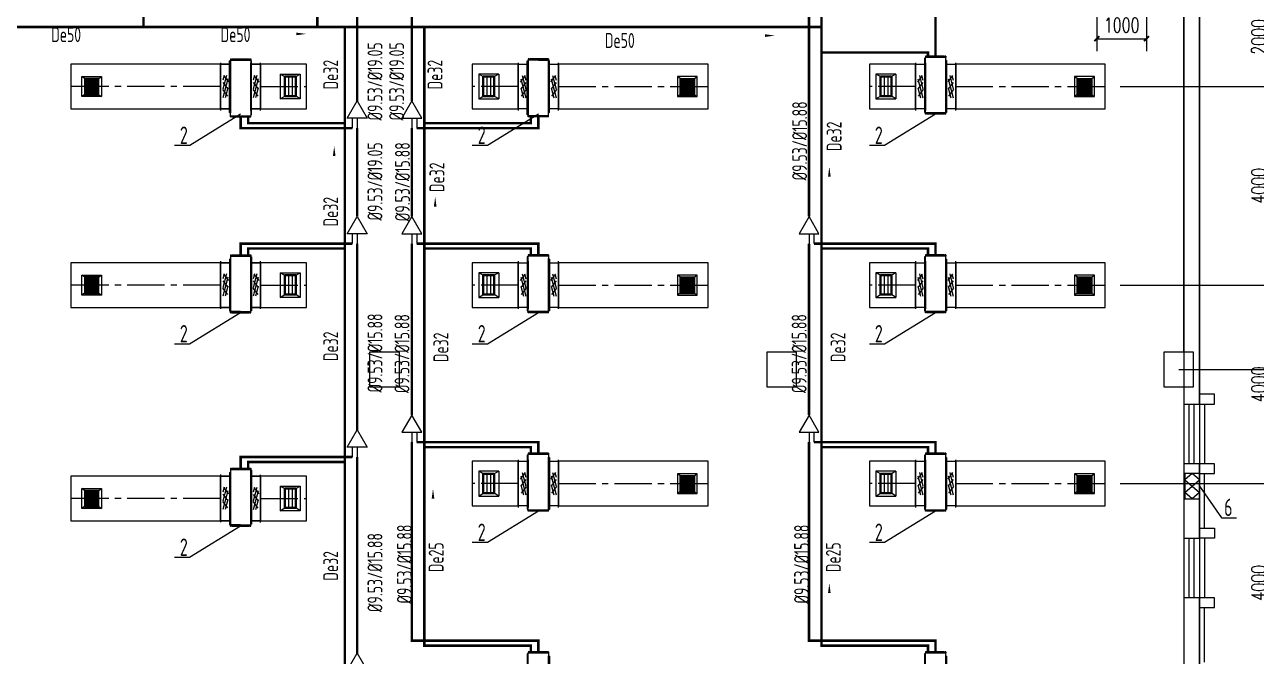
# Model space of a CAD drawing. Extents: x 1738143 to 1822243, y -608375 to -303375.
# Drawn here: x 1782482 to 1807295, y -458325 to -445596 of the extents above; entities that cross this region are included whole.
import ezdxf

# ---------------------------------------------------------------- set-up
doc = ezdxf.new("R2010")
doc.units = 0
doc.header["$LTSCALE"] = 1000
doc.header["$MEASUREMENT"] = 0
doc.linetypes.add('CENTER2', pattern=[1.125, 0.75, -0.125, 0.125, -0.125])
for name, color, linetype in [('AXIS', 3, 'Continuous'), ('COLUMN', 9, 'Continuous'), ('DIM-空冷凝水', 3, 'Continuous'), ('DUCT-排风风口', 7, 'Continuous'), ('DUCT-送风中心线', 5, 'CENTER2'), ('DUCT-送风法兰', 2, 'Continuous'), ('DUCT-送风管', 4, 'Continuous'), ('DUCT-送风管端线', 2, 'Continuous'), ('DUCT-送风阀门', 7, 'Continuous'), ('PIPE-空冷凝水', 150, 'CENTER2'), ('TH_DIM', 3, 'Continuous'), ('TH_TEXT', 7, 'Continuous'), ('VRV-EQUIP', 7, 'Continuous'), ('VRV-PIPE', 1, 'Continuous'), ('VRV-配件', 1, 'Continuous'), ('WALL', 9, 'Continuous'), ('WINDOW', 4, 'Continuous'), ('采暖', 7, 'Continuous')]:
    doc.layers.add(name, color=color, linetype=linetype)
doc.styles.add('_TCH_DIM_T3', font='SIMPLEX', dxfattribs={"width": 0.705882, "bigfont": 'GBCBIG'})
doc.styles.add('TSSD_Rein', font='Tssdeng.shx', dxfattribs={"width": 0.7, "bigfont": 'hztxt.shx'})
doc.dimstyles.new('_TCH_ARCH&&100', dxfattribs={"dimtxt": 297.5, "dimasz": 100, "dimexe": 250, "dimexo": 300, "dimgap": 126.25, "dimtad": 1, "dimdec": 0, "dimzin": 0, "dimdsep": 46, "dimtxsty": '_TCH_DIM_T3', "dimblk": 'ARCHTICK', "dimcen": 0.09, "dimclrt": 7, "dimazin": 2, "dimtfac": 1, "dimtdec": 0, "dimtix": 1, "dimtmove": 2, "dimatfit": 3, "dimfxl": 30, "dimtolj": 1, "dimtzin": 0, "dimarcsym": 0})

# ---------------------------------------------------------------- blocks, each defined once
blk = doc.blocks.new('_FZHK')
blk.add_lwpolyline([(-0.5, -0.5), (0.5, -0.5), (0.5, 0.5), (-0.5, 0.5)], close=True)
blk = doc.blocks.new('$WINLIB2D$00000001')
at = {"color": 0}
for points in [[(-0.5, 0.5), (-0.5, -0.5)], [(-0.5, 0.5), (0.5, 0.5)], [(0.5, -0.5), (0.5, 0.5)], [(0.5, 0.167), (-0.5, 0.167)], [(0.5, -0.167), (-0.5, -0.167)], [(-0.5, -0.5), (0.5, -0.5)]]:
    blk.add_lwpolyline(points, dxfattribs=at)
blk = doc.blocks.new('A$C5D18424C')
for p, q in [((16220, 10660), (16220, 9460)), ((16219.7, 8160), (16219.7, 9260)), ((16220, 7960), (16220, 6760)), ((16219.7, 5460), (16219.7, 6560))]:
    blk.add_line(p, q)
for points in [[(16119.7, 10660), (16419.7, 10660), (16419.7, 10860), (16119.7, 10860)], [(16119.7, 9260), (16419.7, 9260), (16419.7, 9460), (16119.7, 9460)], [(16119.7, 8160), (16419.7, 8160), (16419.7, 7960), (16119.7, 7960)], [(16119.7, 6560), (16419.7, 6560), (16419.7, 6760), (16119.7, 6760)]]:
    blk.add_lwpolyline(points)
at = {"layer": 'AXIS'}
blk.add_line((15700, 11360), (19700, 11360), dxfattribs=at)
at = {"layer": 'WALL'}
for p, q in [((16120, 11360), (16120, 19360)), ((15800, 11710), (15800, 19060)), ((16120, 10660), (16120, 11360)), ((15800, 11010), (15800, 10660)), ((15800, 10660), (16120, 10660)), ((16120, 9460), (15800, 9460)), ((15800, 9460), (15800, 7960)), ((16120, 7960), (16120, 9460)), ((15800, 7960), (16120, 7960)), ((16120, 6760), (15800, 6760)), ((15800, 6760), (15800, 5260)), ((16120, 5260), (16120, 6760))]:
    blk.add_line(p, q, dxfattribs=at)
at = {"layer": 'COLUMN', "xscale": 600, "yscale": 700, "zscale": 700}
blk.add_blockref('_FZHK', (-300, 11360), dxfattribs=at)
at = {"layer": 'COLUMN', "xscale": 700, "yscale": 600, "zscale": 600}
for p, rotation in [((7700, 11360), 270), ((15700, 11360), 90)]:
    blk.add_blockref('_FZHK', p, dxfattribs=dict(at, rotation=rotation))
at = {"layer": 'WINDOW', "xscale": -1200, "yscale": 320, "zscale": -1200, "rotation": 90}
for p in [(15960, 10060), (15960, 7360)]:
    blk.add_blockref('$WINLIB2D$00000001', p, dxfattribs=at)
blk = doc.blocks.new('_ArchTick')
at = {"color": 0, "linetype": 'ByBlock', "const_width": 0.4}
blk.add_lwpolyline([(-0.5, -0.5), (0.5, 0.5)], dxfattribs=at)
blk = doc.blocks.new('*D769')
at = {"layer": 'Defpoints', "color": 0, "transparency": 16777216}
for p in [(1804082, -443663), (1805082, -443663), (1805081, -445880)]:
    blk.add_point(p, dxfattribs=at)
at = {"layer": 'TH_DIM', "color": 0, "lineweight": -2, "transparency": 16777216}
for p, q in [((1804082, -443963), (1804081, -446130)), ((1805082, -443963), (1805081, -446130)), ((1804081, -445880), (1805081, -445880))]:
    blk.add_line(p, q, dxfattribs=at)
at = {"layer": 'TH_DIM', "color": 0, "lineweight": -2, "transparency": 16777216, "xscale": 100, "yscale": 100, "zscale": 100}
for p, rotation in [((1804081, -445880), 179.9960906443046), ((1805081, -445880), 359.9960906443047)]:
    blk.add_blockref('_ArchTick', p, dxfattribs=dict(at, rotation=rotation))
at = {"layer": 'TH_DIM', "color": 7, "transparency": 16777216, "insert": (1804581, -445605), "char_height": 297.5, "attachment_point": 5, "rotation": 359.9961, "style": '_TCH_DIM_T3'}
blk.add_mtext('\\A1;1000', dxfattribs=at)
blk = doc.blocks.new('*D804')
at = {"layer": 'Defpoints', "color": 0, "transparency": 16777216}
for p in [(1804249, -454843), (1807619, -454843), (1804249, -458843)]:
    blk.add_point(p, dxfattribs=at)
at = {"layer": 'TH_DIM', "color": 0, "lineweight": -2, "transparency": 16777216}
for p, q in [((1804549, -454843), (1807869, -454843)), ((1807619, -458843), (1807619, -454843)), ((1804549, -458843), (1807869, -458843))]:
    blk.add_line(p, q, dxfattribs=at)
at = {"layer": 'TH_DIM', "color": 0, "lineweight": -2, "transparency": 16777216, "xscale": 100, "yscale": 100, "zscale": 100}
for p, rotation in [((1807619, -454843), 90), ((1807619, -458843), 270)]:
    blk.add_blockref('_ArchTick', p, dxfattribs=dict(at, rotation=rotation))
at = {"layer": 'TH_DIM', "color": 7, "transparency": 16777216, "insert": (1807344, -456843), "char_height": 297.5, "attachment_point": 5, "rotation": 90, "style": '_TCH_DIM_T3'}
blk.add_mtext('\\A1;4000', dxfattribs=at)
blk = doc.blocks.new('*D805')
at = {"layer": 'Defpoints', "color": 0, "transparency": 16777216}
for p in [(1804249, -450843), (1807619, -450843), (1804249, -454843)]:
    blk.add_point(p, dxfattribs=at)
at = {"layer": 'TH_DIM', "color": 0, "lineweight": -2, "transparency": 16777216}
for p, q in [((1804549, -450843), (1807869, -450843)), ((1807619, -454843), (1807619, -450843)), ((1804549, -454843), (1807869, -454843))]:
    blk.add_line(p, q, dxfattribs=at)
at = {"layer": 'TH_DIM', "color": 0, "lineweight": -2, "transparency": 16777216, "xscale": 100, "yscale": 100, "zscale": 100}
for p, rotation in [((1807619, -450843), 90), ((1807619, -454843), 270)]:
    blk.add_blockref('_ArchTick', p, dxfattribs=dict(at, rotation=rotation))
at = {"layer": 'TH_DIM', "color": 7, "transparency": 16777216, "insert": (1807344, -452843), "char_height": 297.5, "attachment_point": 5, "rotation": 90, "style": '_TCH_DIM_T3'}
blk.add_mtext('\\A1;4000', dxfattribs=at)
blk = doc.blocks.new('*D806')
at = {"layer": 'Defpoints', "color": 0, "transparency": 16777216}
for p in [(1804249, -446843), (1807619, -446843), (1804249, -450843)]:
    blk.add_point(p, dxfattribs=at)
at = {"layer": 'TH_DIM', "color": 0, "lineweight": -2, "transparency": 16777216}
for p, q in [((1804549, -446843), (1807869, -446843)), ((1807619, -450843), (1807619, -446843)), ((1804549, -450843), (1807869, -450843))]:
    blk.add_line(p, q, dxfattribs=at)
at = {"layer": 'TH_DIM', "color": 0, "lineweight": -2, "transparency": 16777216, "xscale": 100, "yscale": 100, "zscale": 100}
for p, rotation in [((1807619, -446843), 90), ((1807619, -450843), 270)]:
    blk.add_blockref('_ArchTick', p, dxfattribs=dict(at, rotation=rotation))
at = {"layer": 'TH_DIM', "color": 7, "transparency": 16777216, "insert": (1807344, -448843), "char_height": 297.5, "attachment_point": 5, "rotation": 90, "style": '_TCH_DIM_T3'}
blk.add_mtext('\\A1;4000', dxfattribs=at)
blk = doc.blocks.new('*D807')
at = {"layer": 'Defpoints', "color": 0, "transparency": 16777216}
for p in [(1804249, -444843), (1807619, -444843), (1804249, -446843)]:
    blk.add_point(p, dxfattribs=at)
at = {"layer": 'TH_DIM', "color": 0, "lineweight": -2, "transparency": 16777216}
for p, q in [((1804549, -444843), (1807869, -444843)), ((1807619, -446843), (1807619, -444843)), ((1804549, -446843), (1807869, -446843))]:
    blk.add_line(p, q, dxfattribs=at)
at = {"layer": 'TH_DIM', "color": 0, "lineweight": -2, "transparency": 16777216, "xscale": 100, "yscale": 100, "zscale": 100}
for p, rotation in [((1807619, -444843), 90), ((1807619, -446843), 270)]:
    blk.add_blockref('_ArchTick', p, dxfattribs=dict(at, rotation=rotation))
at = {"layer": 'TH_DIM', "color": 7, "transparency": 16777216, "insert": (1807344, -445843), "char_height": 297.5, "attachment_point": 5, "rotation": 90, "style": '_TCH_DIM_T3'}
blk.add_mtext('\\A1;2000', dxfattribs=at)
blk = doc.blocks.new('$风口$00000108')
for p, q in [((-250, 135), (-190, 75)), ((-250, -135), (-250, 135)), ((200, 25), (-190, 25)), ((250, 135), (200, 75)), ((250, 135), (250, -135)), ((-250, -135), (-190, -75)), ((250, -135), (-250, -135)), ((200, -25), (-190, -25)), ((200, -75), (250, -135))]:
    blk.add_line(p, q)
at = {"linetype": 'Continuous'}
blk.add_line((250, 135), (-250, 135), dxfattribs=at)
at = {"lineweight": 40}
for p, q in [((-190, 75), (200, 75)), ((-190, -75), (-190, 75)), ((200, 75), (200, -75)), ((-190, -75), (200, -75))]:
    blk.add_line(p, q, dxfattribs=at)
blk = doc.blocks.new('$风口$00000138')
for p, q in [((-195, 130), (195, 130)), ((-195, -130), (-195, 130)), ((-160, 95), (-195, 130)), ((160, 95), (-160, 95)), ((160, 95), (195, 130)), ((160, -95), (160, 95)), ((195, 130), (195, -130)), ((-160, -95), (-195, -130)), ((195, -130), (-195, -130)), ((-160, -95), (160, -95)), ((160, -95), (195, -130))]:
    blk.add_line(p, q)
at = {"lineweight": 40}
blk.add_line((-160, 95), (-160, -95), dxfattribs=at)
at = {"lineweight": -3}
for p, q in [((-140, 68.5), (-160, 68.5)), ((-160, 64), (-140, 64)), ((-140, 42), (-160, 42)), ((-160, 37.5), (-140, 37.5)), ((-140, 15.5), (-160, 15.5)), ((-160, 11), (-140, 11)), ((-140, -95), (-140, 95)), ((-135, 95), (-135, -95)), ((-115, 68.5), (-135, 68.5)), ((-135, 64), (-115, 64)), ((-115, 42), (-135, 42)), ((-135, 37.5), (-115, 37.5)), ((-115, 15.5), (-135, 15.5)), ((-135, 11), (-115, 11)), ((-115, -95), (-115, 95)), ((-110, 95), (-110, -95)), ((-90, 68.5), (-110, 68.5)), ((-110, 64), (-90, 64)), ((-90, 42), (-110, 42)), ((-110, 37.5), (-90, 37.5)), ((-90, 15.5), (-110, 15.5)), ((-110, 11), (-90, 11)), ((-90, -95), (-90, 95)), ((-85, 95), (-85, -95)), ((-65, 68.5), (-85, 68.5)), ((-85, 64), (-65, 64)), ((-65, 42), (-85, 42)), ((-85, 37.5), (-65, 37.5)), ((-65, 15.5), (-85, 15.5)), ((-85, 11), (-65, 11)), ((-65, -95), (-65, 95)), ((-60, 95), (-60, -95)), ((-40, 68.5), (-60, 68.5)), ((-60, 64), (-40, 64)), ((-40, 42), (-60, 42)), ((-60, 37.5), (-40, 37.5)), ((-40, 15.5), (-60, 15.5)), ((-60, 11), (-40, 11)), ((-40, -95), (-40, 95)), ((-35, 95), (-35, -95)), ((-15, 68.5), (-35, 68.5)), ((-35, 64), (-15, 64)), ((-15, 42), (-35, 42)), ((-35, 37.5), (-15, 37.5)), ((-15, 15.5), (-35, 15.5)), ((-35, 11), (-15, 11)), ((-15, -95), (-15, 95)), ((-10, 95), (-10, -95)), ((10, 68.5), (-10, 68.5)), ((-10, 64), (10, 64)), ((10, 42), (-10, 42)), ((-10, 37.5), (10, 37.5)), ((10, 15.5), (-10, 15.5)), ((-10, 11), (10, 11)), ((10, -95), (10, 95)), ((15, 95), (15, -95)), ((35, 68.5), (15, 68.5)), ((15, 64), (35, 64)), ((35, 42), (15, 42)), ((15, 37.5), (35, 37.5)), ((35, 15.5), (15, 15.5)), ((15, 11), (35, 11)), ((35, -95), (35, 95)), ((40, 95), (40, -95)), ((60, 68.5), (40, 68.5)), ((40, 64), (60, 64)), ((60, 42), (40, 42)), ((40, 37.5), (60, 37.5)), ((60, 15.5), (40, 15.5)), ((40, 11), (60, 11)), ((60, -95), (60, 95)), ((65, 95), (65, -95)), ((85, 68.5), (65, 68.5)), ((65, 64), (85, 64)), ((85, 42), (65, 42)), ((65, 37.5), (85, 37.5)), ((85, 15.5), (65, 15.5)), ((65, 11), (85, 11)), ((85, -95), (85, 95)), ((90, 95), (90, -95)), ((110, 68.5), (90, 68.5)), ((90, 64), (110, 64)), ((110, 42), (90, 42)), ((90, 37.5), (110, 37.5)), ((110, 15.5), (90, 15.5)), ((90, 11), (110, 11)), ((110, -95), (110, 95)), ((115, 95), (115, -95)), ((135, 68.5), (115, 68.5)), ((115, 64), (135, 64)), ((135, 42), (115, 42)), ((115, 37.5), (135, 37.5)), ((135, 15.5), (115, 15.5)), ((115, 11), (135, 11)), ((135, -95), (135, 95)), ((140, 95), (140, -95)), ((160, 68.5), (140, 68.5)), ((140, 64), (160, 64)), ((160, 42), (140, 42)), ((140, 37.5), (160, 37.5)), ((160, 15.5), (140, 15.5)), ((140, 11), (160, 11)), ((-140, -11), (-160, -11)), ((-160, -15.5), (-140, -15.5)), ((-140, -37.5), (-160, -37.5)), ((-160, -42), (-140, -42)), ((-140, -64), (-160, -64)), ((-160, -68.5), (-140, -68.5)), ((-115, -11), (-135, -11)), ((-135, -15.5), (-115, -15.5)), ((-115, -37.5), (-135, -37.5)), ((-135, -42), (-115, -42)), ((-115, -64), (-135, -64)), ((-135, -68.5), (-115, -68.5)), ((-90, -11), (-110, -11)), ((-110, -15.5), (-90, -15.5)), ((-90, -37.5), (-110, -37.5)), ((-110, -42), (-90, -42)), ((-90, -64), (-110, -64)), ((-110, -68.5), (-90, -68.5)), ((-65, -11), (-85, -11)), ((-85, -15.5), (-65, -15.5)), ((-65, -37.5), (-85, -37.5)), ((-85, -42), (-65, -42)), ((-65, -64), (-85, -64)), ((-85, -68.5), (-65, -68.5)), ((-40, -11), (-60, -11)), ((-60, -15.5), (-40, -15.5)), ((-40, -37.5), (-60, -37.5)), ((-60, -42), (-40, -42)), ((-40, -64), (-60, -64)), ((-60, -68.5), (-40, -68.5)), ((-15, -11), (-35, -11)), ((-35, -15.5), (-15, -15.5)), ((-15, -37.5), (-35, -37.5)), ((-35, -42), (-15, -42)), ((-15, -64), (-35, -64)), ((-35, -68.5), (-15, -68.5)), ((10, -11), (-10, -11)), ((-10, -15.5), (10, -15.5)), ((10, -37.5), (-10, -37.5)), ((-10, -42), (10, -42)), ((10, -64), (-10, -64)), ((-10, -68.5), (10, -68.5)), ((35, -11), (15, -11)), ((15, -15.5), (35, -15.5)), ((35, -37.5), (15, -37.5)), ((15, -42), (35, -42)), ((35, -64), (15, -64)), ((15, -68.5), (35, -68.5)), ((60, -11), (40, -11)), ((40, -15.5), (60, -15.5)), ((60, -37.5), (40, -37.5)), ((40, -42), (60, -42)), ((60, -64), (40, -64)), ((40, -68.5), (60, -68.5)), ((85, -11), (65, -11)), ((65, -15.5), (85, -15.5)), ((85, -37.5), (65, -37.5)), ((65, -42), (85, -42)), ((85, -64), (65, -64)), ((65, -68.5), (85, -68.5)), ((110, -11), (90, -11)), ((90, -15.5), (110, -15.5)), ((110, -37.5), (90, -37.5)), ((90, -42), (110, -42)), ((110, -64), (90, -64)), ((90, -68.5), (110, -68.5)), ((135, -11), (115, -11)), ((115, -15.5), (135, -15.5)), ((135, -37.5), (115, -37.5)), ((115, -42), (135, -42)), ((135, -64), (115, -64)), ((115, -68.5), (135, -68.5)), ((160, -11), (140, -11)), ((140, -15.5), (160, -15.5)), ((160, -37.5), (140, -37.5)), ((140, -42), (160, -42)), ((160, -64), (140, -64)), ((140, -68.5), (160, -68.5))]:
    blk.add_line(p, q, dxfattribs=at)
blk = doc.blocks.new('$VRV_海信日立$00000013')
for p, q in [((-450, 135), (-430, 135)), ((-450, 135), (-450, 118.25)), ((-443.5, 118.25), (-450, 118.25)), ((-443.5, 111.75), (-450, 111.75)), ((-450, 111.75), (-450, -111.75)), ((-443.5, 118.25), (-443.5, 121.5)), ((-443.5, 108.5), (-443.5, 111.75)), ((-436.5, 121.5), (-436.5, 108.5)), ((-430, 135), (-430, -135)), ((-429.6, 134.6), (-430, 134.6)), ((-430, -0.5), (-430, 134.6)), ((-429.6, 135), (-429.6, 134.6)), ((-429.6, 135), (389, 135)), ((-429, 135.5), (-429, 135)), ((389, 135.5), (-429, 135.5)), ((389, 135), (-429, 135)), ((382, 147.5), (-422, 147.5)), ((-422, 147.5), (-422, 135.5)), ((375, 135.5), (375, 135)), ((382, 147.5), (382, 135.5)), ((389, 135.5), (389, 135)), ((389, 134.6), (389, 135)), ((430, 134.6), (389, 134.6)), ((430, 134.6), (429.6, 134.6)), ((430, 135), (430, -135)), ((450, 135), (430, 135)), ((430, 134.6), (430, -6.5)), ((436.5, 121.5), (436.5, 108.5)), ((443.5, 118.25), (443.5, 121.5)), ((443.5, 118.25), (450, 118.25)), ((443.5, 111.75), (450, 111.75)), ((443.5, 108.5), (443.5, 111.75)), ((450, 135), (450, 118.25)), ((450, 111.75), (450, -111.75)), ((-443.5, -111.75), (-450, -111.75)), ((-450, -118.25), (-450, -135)), ((-443.5, -118.25), (-450, -118.25)), ((-450, -135), (-430, -135)), ((-443.5, -108.5), (-443.5, -111.75)), ((-443.5, -118.25), (-443.5, -121.5)), ((-436.5, -121.5), (-436.5, -108.5)), ((-430, -134.6), (-429.6, -134.6)), ((-429.6, -134.6), (-429.6, -135)), ((-429.6, -135), (-425, -135)), ((-425, -135), (425.014933, -135)), ((-425, -135.5), (-425, -135)), ((-425, -135.5), (425.014933, -135.5)), ((-418, -147.5), (-418, -135)), ((418, -147.5), (-418, -147.5)), ((418, -135.5), (418, -147.5)), ((425, -135), (425, -135.5)), ((429.6, -135), (425.014933, -135)), ((430, -134.6), (429.6, -134.6)), ((429.6, -134.6), (429.6, -135)), ((430, -46.617211), (430, -74.743728)), ((430, -84.256272), (430, -135)), ((450, -135), (430, -135)), ((436.5, -108.5), (436.5, -121.5)), ((443.5, -108.5), (443.5, -111.75)), ((443.5, -111.75), (450, -111.75)), ((443.5, -118.25), (450, -118.25)), ((443.5, -118.25), (443.5, -121.5)), ((450, -118.25), (450, -135))]:
    blk.add_line(p, q)
for centre, start, end in [((-440, 121.5), 90, 180), ((-440, 108.5), 180, 270), ((-440, 121.5), 0, 90), ((-440, 108.5), 270, 0), ((440, 121.5), 90, 180), ((440, 108.5), 180, 270), ((440, 121.5), 0, 90), ((440, 108.5), 270, 0), ((-440, -108.5), 90, 180), ((-440, -121.5), 180, 270), ((-440, -108.5), 0, 90), ((-440, -121.5), 270, 0), ((440, -108.5), 90, 180), ((440, -121.5), 180, 270), ((440, -108.5), 0, 90), ((440, -121.5), 270, 0)]:
    blk.add_arc(centre, 3.5, start, end)
blk = doc.blocks.new('00000589Body')
at = {"color": 0, "linetype": 'ByBlock', "lineweight": -2}
for p, q in [((250, 500), (-250, 500)), ((-250, -500), (-250, 500)), ((250, -500), (250, 500)), ((-250, -500), (250, -500))]:
    blk.add_line(p, q, dxfattribs=at)
at = {"color": 0, "linetype": 'ByBlock'}
for p, q in [((-125, -174), (120, 250)), ((-125, 26), (4, 250)), ((125, -93), (-125, 51)), ((145, 69), (-105, 213)), ((-53, -250), (125, 59)), ((96, -246), (-154, -102)), ((62, -250), (125, -141))]:
    blk.add_line(p, q, dxfattribs=at)

msp = doc.modelspace()

# ---------------------------------------------------------------- hatches: boundary and pattern name
at = {"layer": 'PIPE-空冷凝水', "linetype": 'CENTER2'}
for points in [[(1800678.7, -446158.3), (1800703.7, -446158.3), (1800703.7, -446133.3)], [(1800678.7, -446158.3), (1800678.7, -446133.3), (1800703.7, -446133.3)], [(1786984.4, -447580.9), (1786959.4, -447580.9), (1786959.4, -447605.9)], [(1786984.4, -447580.9), (1786984.4, -447605.9), (1786959.4, -447605.9)], [(1792678.7, -447580.9), (1792703.7, -447580.9), (1792703.7, -447605.9)], [(1792678.7, -447580.9), (1792678.7, -447605.9), (1792703.7, -447605.9)], [(1786984.4, -450108.3), (1786959.4, -450108.3), (1786959.4, -450083.3)], [(1786984.4, -450108.3), (1786984.4, -450083.3), (1786959.4, -450083.3)], [(1792678.7, -450108.3), (1792703.7, -450108.3), (1792703.7, -450083.3)], [(1792678.7, -450108.3), (1792678.7, -450083.3), (1792703.7, -450083.3)], [(1800678.7, -450108.3), (1800703.7, -450108.3), (1800703.7, -450083.3)], [(1800678.7, -450108.3), (1800678.7, -450083.3), (1800703.7, -450083.3)], [(1792678.7, -454108.3), (1792703.7, -454108.3), (1792703.7, -454083.3)], [(1792678.7, -454108.3), (1792678.7, -454083.3), (1792703.7, -454083.3)], [(1800678.7, -454108.3), (1800703.7, -454108.3), (1800703.7, -454083.3)], [(1800678.7, -454108.3), (1800678.7, -454083.3), (1800703.7, -454083.3)], [(1786984.4, -454408.3), (1786959.4, -454408.3), (1786959.4, -454383.3)], [(1786984.4, -454408.3), (1786984.4, -454383.3), (1786959.4, -454383.3)], [(1790532.1, -458108.3), (1790532.1, -458133.3), (1790507.1, -458133.3)], [(1790532.1, -458108.3), (1790507.1, -458108.3), (1790507.1, -458133.3)], [(1792678.7, -458108.3), (1792703.7, -458108.3), (1792703.7, -458083.3)], [(1792678.7, -458108.3), (1792678.7, -458083.3), (1792703.7, -458083.3)], [(1798532.9, -458108.3), (1798532.9, -458133.3), (1798507.9, -458133.3)], [(1798532.9, -458108.3), (1798507.9, -458108.3), (1798507.9, -458133.3)], [(1800679.4, -458108.3), (1800704.4, -458108.3), (1800704.4, -458083.3)], [(1800679.4, -458108.3), (1800679.4, -458083.3), (1800704.4, -458083.3)]]:
    msp.add_hatch(color=256, dxfattribs=at).paths.add_polyline_path(points)
at = {"layer": 'VRV-PIPE', "linetype": 'Continuous'}
for points in [[(1786832.9, -447680.9), (1786807.9, -447680.9), (1786807.9, -447705.9)], [(1786832.9, -447680.9), (1786832.9, -447705.9), (1786807.9, -447705.9)], [(1792830.2, -447680.9), (1792855.2, -447680.9), (1792855.2, -447705.9)], [(1792830.2, -447680.9), (1792830.2, -447705.9), (1792855.2, -447705.9)], [(1786832.9, -450008.3), (1786807.9, -450008.3), (1786807.9, -449983.3)], [(1786832.9, -450008.3), (1786832.9, -449983.3), (1786807.9, -449983.3)], [(1792830.2, -450008.3), (1792855.2, -450008.3), (1792855.2, -449983.3)], [(1792830.2, -450008.3), (1792830.2, -449983.3), (1792855.2, -449983.3)], [(1800830.2, -450008.3), (1800855.2, -450008.3), (1800855.2, -449983.3)], [(1800830.2, -450008.3), (1800830.2, -449983.3), (1800855.2, -449983.3)], [(1792830.2, -454008.3), (1792855.2, -454008.3), (1792855.2, -453983.3)], [(1792830.2, -454008.3), (1792830.2, -453983.3), (1792855.2, -453983.3)], [(1800830.2, -454008.3), (1800855.2, -454008.3), (1800855.2, -453983.3)], [(1800830.2, -454008.3), (1800830.2, -453983.3), (1800855.2, -453983.3)], [(1786832.9, -454308.3), (1786807.9, -454308.3), (1786807.9, -454283.3)], [(1786832.9, -454308.3), (1786832.9, -454283.3), (1786807.9, -454283.3)], [(1790282.1, -458008.3), (1790257.1, -458008.3), (1790257.1, -458033.3)], [(1790282.1, -458008.3), (1790282.1, -458033.3), (1790257.1, -458033.3)], [(1792830.2, -458008.3), (1792855.2, -458008.3), (1792855.2, -457983.3)], [(1792830.2, -458008.3), (1792830.2, -457983.3), (1792855.2, -457983.3)], [(1798282.9, -458008.3), (1798257.9, -458008.3), (1798257.9, -458033.3)], [(1798282.9, -458008.3), (1798282.9, -458033.3), (1798257.9, -458033.3)], [(1800831, -458008.3), (1800856, -458008.3), (1800856, -457983.3)], [(1800831, -458008.3), (1800831, -457983.3), (1800856, -457983.3)]]:
    msp.add_hatch(color=256, dxfattribs=at).paths.add_polyline_path(points)

# ---------------------------------------------------------------- linework, layer by layer
for p, q in [((1786832.1, -447402.3, 2500), (1785806.3, -448034, -1899.8)), ((1792831.7, -447402.3, 2500), (1791805.9, -448034, -1899.8)), ((1800831.7, -447402.3, 2500), (1799805.9, -448034, -1899.8)), ((1785806.3, -448034, -1899.8), (1785499, -448034, -1899.8)), ((1791805.9, -448034, -1899.8), (1791498.6, -448034, -1899.8)), ((1799805.9, -448034, -1899.8), (1799498.6, -448034, -1899.8)), ((1786831.3, -451402.3, 2500), (1785805.5, -452034, -1899.8)), ((1792831.7, -451402.3, 2500), (1791805.9, -452034, -1899.8)), ((1800831.7, -451402.3, 2500), (1799805.9, -452034, -1899.8)), ((1785805.5, -452034, -1899.8), (1785498.2, -452034, -1899.8)), ((1791805.9, -452034, -1899.8), (1791498.6, -452034, -1899.8)), ((1799805.9, -452034, -1899.8), (1799498.6, -452034, -1899.8)), ((1806151.2, -454897.5), (1806589.2, -455532.4, 600.2)), ((1792831.7, -455402.3, 2500), (1791805.9, -456034, -1899.8)), ((1800831.7, -455402.3, 2500), (1799805.9, -456034, -1899.8)), ((1806589.2, -455532.4, 600.2), (1806896.5, -455532.4, 600.2)), ((1786831.3, -455702.3, 2500), (1785805.5, -456334, -1899.8)), ((1791805.9, -456034, -1899.8), (1791498.6, -456034, -1899.8)), ((1799805.9, -456034, -1899.8), (1799498.6, -456034, -1899.8)), ((1785805.5, -456334, -1899.8), (1785498.2, -456334, -1899.8))]:
    msp.add_line(p, q)
for points in [[(1749111.5, -438873.3), (1765311.5, -438873.3), (1765311.5, -436123.3), (1765511.5, -436023.3), (1805951.5, -436023.3), (1806151.5, -436123.3), (1806151.5, -460963.3), (1805951.5, -461263.3), (1790351.5, -461263.3), (1790351.5, -467163.3), (1749111.5, -467163.3), (1749111.5, -438873.3)], [(1749431.5, -439193.3), (1765631.5, -439193.3), (1765631.5, -436743.3), (1765993.2, -436443.3), (1805531.5, -436443.3), (1805831.5, -436743.3), (1805831.5, -460143.3), (1805431.5, -460643.3), (1790031.5, -460643.3), (1790031.5, -466343.3), (1789531.5, -466843.3), (1749431.5, -466843.3), (1749431.5, -439193.3)]]:
    msp.add_lwpolyline(points)
at = {"color": 1}
msp.add_lwpolyline([(1805851.2, -454643.3), (1805851.2, -455151.8), (1806151.2, -455151.8), (1806151.2, -454643.3)], close=True, dxfattribs=at)
msp.add_lwpolyline([(1806001.2, -454643.3), (1805851.2, -454770.4), (1806151.2, -455024.7), (1806001.2, -455151.8), (1805851.2, -455024.7), (1806151.2, -454770.4)], close=True)
at = {"layer": 'DIM-空冷凝水'}
for points in [[(1787309.3, -445783.4, 0, 0, 0), (1788152.9, -445783.4, 0, 53.3, 0), (1787952.9, -445783.4, 0, 0, 0)], [(1796754.8, -445817.4, 0, 0, 0), (1797598.3, -445817.4, 0, 53.3, 0), (1797398.3, -445817.4, 0, 0, 0)], [(1788717.7, -448889, 0, 0, 0), (1788717.7, -448045.4, 0, 53.3, 0), (1788717.7, -448245.4, 0, 0, 0)], [(1798692.2, -449303.2, 0, 0, 0), (1798692.2, -448459.7, 0, 53.3, 0), (1798692.2, -448659.7, 0, 0, 0)], [(1790752.4, -449906.9, 0, 0, 0), (1790752.4, -449063.4, 0, 53.3, 0), (1790752.4, -449263.4, 0, 0, 0)], [(1790708.3, -455790.9, 0, 0, 0), (1790708.3, -454947.3, 0, 53.3, 0), (1790708.3, -455147.3, 0, 0, 0)], [(1798692.2, -457694.8, 0, 0, 0), (1798692.2, -456851.2, 0, 53.3, 0), (1798692.2, -457051.2, 0, 0, 0)]]:
    msp.add_lwpolyline(points, format="xyseb", dxfattribs=at)
at = {"layer": 'DUCT-送风中心线'}
for p, q in [((1786424.9, -446843.3), (1783413.8, -446843.3)), ((1787236.3, -446844.6), (1788162.8, -446844.6)), ((1792426.8, -446844.6), (1791500.3, -446844.6)), ((1793238.2, -446843.3), (1796249.3, -446843.3)), ((1800426.8, -446844.6), (1799500.3, -446844.6)), ((1801238.2, -446843.3), (1804249.3, -446843.3)), ((1786424.9, -450843.3), (1783413.8, -450843.3)), ((1787236.3, -450844.6), (1788162.8, -450844.6)), ((1792426.8, -450844.6), (1791500.3, -450844.6)), ((1793238.2, -450843.3), (1796249.3, -450843.3)), ((1800426.8, -450844.6), (1799500.3, -450844.6)), ((1801238.2, -450843.3), (1804249.3, -450843.3)), ((1792426.8, -454844.6), (1791500.3, -454844.6)), ((1793238.2, -454843.3), (1796249.3, -454843.3)), ((1800426.8, -454844.6), (1799500.3, -454844.6)), ((1801238.2, -454843.3), (1804249.3, -454843.3)), ((1786424.9, -455143.3), (1783413.8, -455143.3)), ((1787236.3, -455144.6), (1788162.8, -455144.6))]:
    msp.add_line(p, q, dxfattribs=at)
at = {"layer": 'DUCT-送风法兰'}
for p, q in [((1786425, -446363.3), (1786425, -447323.3)), ((1786625.2, -446363.3), (1786625.2, -447323.3)), ((1787036, -447324.6), (1787036, -446364.6)), ((1787236.2, -447324.6), (1787236.2, -446364.6)), ((1792426.9, -446364.6), (1792426.9, -447324.6)), ((1792627.1, -446364.6), (1792627.1, -447324.6)), ((1793037.9, -447323.3), (1793037.9, -446363.3)), ((1793238.1, -447323.3), (1793238.1, -446363.3)), ((1800426.9, -446364.6), (1800426.9, -447324.6)), ((1800627.1, -446364.6), (1800627.1, -447324.6)), ((1801037.9, -447323.3), (1801037.9, -446363.3)), ((1801238.1, -447323.3), (1801238.1, -446363.3)), ((1786425, -450363.3), (1786425, -451323.3)), ((1786625.2, -450363.3), (1786625.2, -451323.3)), ((1787036, -451324.6), (1787036, -450364.6)), ((1787236.2, -451324.6), (1787236.2, -450364.6)), ((1792426.9, -450364.6), (1792426.9, -451324.6)), ((1792627.1, -450364.6), (1792627.1, -451324.6)), ((1793037.9, -451323.3), (1793037.9, -450363.3)), ((1793238.1, -451323.3), (1793238.1, -450363.3)), ((1800426.9, -450364.6), (1800426.9, -451324.6)), ((1800627.1, -450364.6), (1800627.1, -451324.6)), ((1801037.9, -451323.3), (1801037.9, -450363.3)), ((1801238.1, -451323.3), (1801238.1, -450363.3)), ((1792426.9, -454364.6), (1792426.9, -455324.6)), ((1792627.1, -454364.6), (1792627.1, -455324.6)), ((1793037.9, -455323.3), (1793037.9, -454363.3)), ((1793238.1, -455323.3), (1793238.1, -454363.3)), ((1800426.9, -454364.6), (1800426.9, -455324.6)), ((1800627.1, -454364.6), (1800627.1, -455324.6)), ((1801037.9, -455323.3), (1801037.9, -454363.3)), ((1801238.1, -455323.3), (1801238.1, -454363.3)), ((1786425, -454663.3), (1786425, -455623.3)), ((1786625.2, -454663.3), (1786625.2, -455623.3)), ((1787036, -455624.6), (1787036, -454664.6)), ((1787236.2, -455624.6), (1787236.2, -454664.6))]:
    msp.add_line(p, q, dxfattribs=at)
at = {"layer": 'DUCT-送风管'}
for p, q in [((1786424.9, -446393.3), (1783413.8, -446393.3)), ((1783413.8, -446393.3), (1783413.8, -447293.3)), ((1786425.1, -446393.3), (1786625.1, -446393.3)), ((1787036.1, -446394.6), (1787236.1, -446394.6)), ((1788162.8, -446394.6), (1787236.3, -446394.6)), ((1788162.8, -447294.6), (1788162.8, -446394.6)), ((1792426.8, -446394.6), (1791500.3, -446394.6)), ((1791500.3, -446394.6), (1791500.3, -447294.6)), ((1792427, -446394.6), (1792627, -446394.6)), ((1793038, -446393.3), (1793238, -446393.3)), ((1796249.3, -446393.3), (1793238.2, -446393.3)), ((1796249.3, -447293.3), (1796249.3, -446393.3)), ((1800426.8, -446394.6), (1799500.3, -446394.6)), ((1799500.3, -446394.6), (1799500.3, -447294.6)), ((1800427, -446394.6), (1800627, -446394.6)), ((1801038, -446393.3), (1801238, -446393.3)), ((1804249.3, -446393.3), (1801238.2, -446393.3)), ((1804249.3, -447293.3), (1804249.3, -446393.3)), ((1783413.8, -447293.3), (1786424.9, -447293.3)), ((1786625.1, -447293.3), (1786425.1, -447293.3)), ((1787236.1, -447294.6), (1787036.1, -447294.6)), ((1787236.3, -447294.6), (1788162.8, -447294.6)), ((1791500.3, -447294.6), (1792426.8, -447294.6)), ((1792627, -447294.6), (1792427, -447294.6)), ((1793238, -447293.3), (1793038, -447293.3)), ((1793238.2, -447293.3), (1796249.3, -447293.3)), ((1799500.3, -447294.6), (1800426.8, -447294.6)), ((1800627, -447294.6), (1800427, -447294.6)), ((1801238, -447293.3), (1801038, -447293.3)), ((1801238.2, -447293.3), (1804249.3, -447293.3)), ((1786424.9, -450393.3), (1783413.8, -450393.3)), ((1783413.8, -450393.3), (1783413.8, -451293.3)), ((1786425.1, -450393.3), (1786625.1, -450393.3)), ((1787036.1, -450394.6), (1787236.1, -450394.6)), ((1788162.8, -450394.6), (1787236.3, -450394.6)), ((1788162.8, -451294.6), (1788162.8, -450394.6)), ((1792426.8, -450394.6), (1791500.3, -450394.6)), ((1791500.3, -450394.6), (1791500.3, -451294.6)), ((1792427, -450394.6), (1792627, -450394.6)), ((1793038, -450393.3), (1793238, -450393.3)), ((1796249.3, -450393.3), (1793238.2, -450393.3)), ((1796249.3, -451293.3), (1796249.3, -450393.3)), ((1800426.8, -450394.6), (1799500.3, -450394.6)), ((1799500.3, -450394.6), (1799500.3, -451294.6)), ((1800427, -450394.6), (1800627, -450394.6)), ((1801038, -450393.3), (1801238, -450393.3)), ((1804249.3, -450393.3), (1801238.2, -450393.3)), ((1804249.3, -451293.3), (1804249.3, -450393.3)), ((1783413.8, -451293.3), (1786424.9, -451293.3)), ((1786625.1, -451293.3), (1786425.1, -451293.3)), ((1787236.1, -451294.6), (1787036.1, -451294.6)), ((1787236.3, -451294.6), (1788162.8, -451294.6)), ((1791500.3, -451294.6), (1792426.8, -451294.6)), ((1792627, -451294.6), (1792427, -451294.6)), ((1793238, -451293.3), (1793038, -451293.3)), ((1793238.2, -451293.3), (1796249.3, -451293.3)), ((1799500.3, -451294.6), (1800426.8, -451294.6)), ((1800627, -451294.6), (1800427, -451294.6)), ((1801238, -451293.3), (1801038, -451293.3)), ((1801238.2, -451293.3), (1804249.3, -451293.3)), ((1792426.8, -454394.6), (1791500.3, -454394.6)), ((1791500.3, -454394.6), (1791500.3, -455294.6)), ((1792427, -454394.6), (1792627, -454394.6)), ((1793038, -454393.3), (1793238, -454393.3)), ((1796249.3, -454393.3), (1793238.2, -454393.3)), ((1796249.3, -455293.3), (1796249.3, -454393.3)), ((1800426.8, -454394.6), (1799500.3, -454394.6)), ((1799500.3, -454394.6), (1799500.3, -455294.6)), ((1800427, -454394.6), (1800627, -454394.6)), ((1801038, -454393.3), (1801238, -454393.3)), ((1804249.3, -454393.3), (1801238.2, -454393.3)), ((1804249.3, -455293.3), (1804249.3, -454393.3)), ((1786424.9, -454693.3), (1783413.8, -454693.3)), ((1783413.8, -454693.3), (1783413.8, -455593.3)), ((1786425.1, -454693.3), (1786625.1, -454693.3)), ((1787036.1, -454694.6), (1787236.1, -454694.6)), ((1788162.8, -454694.6), (1787236.3, -454694.6)), ((1788162.8, -455594.6), (1788162.8, -454694.6)), ((1791500.3, -455294.6), (1792426.8, -455294.6)), ((1792627, -455294.6), (1792427, -455294.6)), ((1793238, -455293.3), (1793038, -455293.3)), ((1793238.2, -455293.3), (1796249.3, -455293.3)), ((1799500.3, -455294.6), (1800426.8, -455294.6)), ((1800627, -455294.6), (1800427, -455294.6)), ((1801238, -455293.3), (1801038, -455293.3)), ((1801238.2, -455293.3), (1804249.3, -455293.3)), ((1783413.8, -455593.3), (1786424.9, -455593.3)), ((1786625.1, -455593.3), (1786425.1, -455593.3)), ((1787236.1, -455594.6), (1787036.1, -455594.6)), ((1787236.3, -455594.6), (1788162.8, -455594.6))]:
    msp.add_line(p, q, dxfattribs=at)
at = {"layer": 'DUCT-送风管端线'}
for p, q in [((1786424.9, -447293.3), (1786424.9, -446393.3)), ((1786425.1, -447293.3), (1786425.1, -446393.3)), ((1786625.1, -447293.3), (1786625.1, -446393.3)), ((1787036.1, -447294.6), (1787036.1, -446394.6)), ((1787236.1, -447294.6), (1787236.1, -446394.6)), ((1787236.3, -446394.6), (1787236.3, -447294.6)), ((1792426.8, -447294.6), (1792426.8, -446394.6)), ((1792427, -447294.6), (1792427, -446394.6)), ((1792627, -447294.6), (1792627, -446394.6)), ((1793038, -447293.3), (1793038, -446393.3)), ((1793238, -447293.3), (1793238, -446393.3)), ((1793238.2, -446393.3), (1793238.2, -447293.3)), ((1800426.8, -447294.6), (1800426.8, -446394.6)), ((1800427, -447294.6), (1800427, -446394.6)), ((1800627, -447294.6), (1800627, -446394.6)), ((1801038, -447293.3), (1801038, -446393.3)), ((1801238, -447293.3), (1801238, -446393.3)), ((1801238.2, -446393.3), (1801238.2, -447293.3)), ((1786424.9, -451293.3), (1786424.9, -450393.3)), ((1786425.1, -451293.3), (1786425.1, -450393.3)), ((1786625.1, -451293.3), (1786625.1, -450393.3)), ((1787036.1, -451294.6), (1787036.1, -450394.6)), ((1787236.1, -451294.6), (1787236.1, -450394.6)), ((1787236.3, -450394.6), (1787236.3, -451294.6)), ((1792426.8, -451294.6), (1792426.8, -450394.6)), ((1792427, -451294.6), (1792427, -450394.6)), ((1792627, -451294.6), (1792627, -450394.6)), ((1793038, -451293.3), (1793038, -450393.3)), ((1793238, -451293.3), (1793238, -450393.3)), ((1793238.2, -450393.3), (1793238.2, -451293.3)), ((1800426.8, -451294.6), (1800426.8, -450394.6)), ((1800427, -451294.6), (1800427, -450394.6)), ((1800627, -451294.6), (1800627, -450394.6)), ((1801038, -451293.3), (1801038, -450393.3)), ((1801238, -451293.3), (1801238, -450393.3)), ((1801238.2, -450393.3), (1801238.2, -451293.3)), ((1792426.8, -455294.6), (1792426.8, -454394.6)), ((1792427, -455294.6), (1792427, -454394.6)), ((1792627, -455294.6), (1792627, -454394.6)), ((1793038, -455293.3), (1793038, -454393.3)), ((1793238, -455293.3), (1793238, -454393.3)), ((1793238.2, -454393.3), (1793238.2, -455293.3)), ((1800426.8, -455294.6), (1800426.8, -454394.6)), ((1800427, -455294.6), (1800427, -454394.6)), ((1800627, -455294.6), (1800627, -454394.6)), ((1801038, -455293.3), (1801038, -454393.3)), ((1801238, -455293.3), (1801238, -454393.3)), ((1801238.2, -454393.3), (1801238.2, -455293.3)), ((1786424.9, -455593.3), (1786424.9, -454693.3)), ((1786425.1, -455593.3), (1786425.1, -454693.3)), ((1786625.1, -455593.3), (1786625.1, -454693.3)), ((1787036.1, -455594.6), (1787036.1, -454694.6)), ((1787236.1, -455594.6), (1787236.1, -454694.6)), ((1787236.3, -454694.6), (1787236.3, -455594.6))]:
    msp.add_line(p, q, dxfattribs=at)
at = {"layer": 'PIPE-空冷凝水', "linetype": 'CENTER2', "const_width": 50}
for points in [[(1784876.7, -441796.1), (1784876.7, -445643.3)], [(1788376.7, -441796.1), (1788376.7, -445643.3)], [(1798532.9, -445643.3), (1798532.9, -442893.3)], [(1780932.3, -445643.3), (1784876.7, -445643.3)], [(1784876.7, -445643.3), (1788376.7, -445643.3)], [(1788376.7, -445643.3), (1788930.9, -445643.3)], [(1788930.9, -445643.3), (1790532.1, -445643.3)], [(1788930.9, -447580.9), (1788930.9, -445643.3)], [(1790532.1, -445643.3), (1798532.9, -445643.3)], [(1790532.1, -447580.9), (1790532.1, -445643.3)], [(1798532.9, -446158.3), (1798532.9, -445643.3)], [(1798532.9, -450108.3), (1798532.9, -446158.3)], [(1800678.7, -446158.3), (1798532.9, -446158.3)], [(1800678.7, -446258.3), (1800678.7, -446158.3)], [(1786984.4, -447430.9), (1786984.4, -447580.9)], [(1788930.9, -447580.9), (1786984.4, -447580.9)], [(1788930.9, -450108.3), (1788930.9, -447580.9)], [(1790532.1, -450108.3), (1790532.1, -447580.9)], [(1790532.1, -447580.9), (1792678.7, -447580.9)], [(1792678.7, -447430.9), (1792678.7, -447580.9)], [(1786984.4, -450258.3), (1786984.4, -450108.3)], [(1788930.9, -450108.3), (1786984.4, -450108.3)], [(1788930.9, -454408.3), (1788930.9, -450108.3)], [(1790532.1, -450108.3), (1792678.7, -450108.3)], [(1790532.1, -454108.3), (1790532.1, -450108.3)], [(1792678.7, -450258.3), (1792678.7, -450108.3)], [(1798532.9, -454108.3), (1798532.9, -450108.3)], [(1798532.9, -450108.3), (1800678.7, -450108.3)], [(1800678.7, -450258.3), (1800678.7, -450108.3)], [(1790532.1, -458108.3), (1790532.1, -454108.3)], [(1790532.1, -454108.3), (1792678.7, -454108.3)], [(1792678.7, -454258.3), (1792678.7, -454108.3)], [(1798532.9, -458108.3), (1798532.9, -454108.3)], [(1798532.9, -454108.3), (1800678.7, -454108.3)], [(1800678.7, -454258.3), (1800678.7, -454108.3)], [(1786984.4, -454558.3), (1786984.4, -454408.3)], [(1788930.9, -454408.3), (1786984.4, -454408.3)], [(1788930.9, -458908.3), (1788930.9, -454408.3)], [(1790532.1, -458108.3), (1792678.7, -458108.3)], [(1792678.7, -458258.3), (1792678.7, -458108.3)], [(1798532.9, -458108.3), (1800679.4, -458108.3)], [(1800679.4, -458258.3), (1800679.4, -458108.3)]]:
    msp.add_lwpolyline(points, dxfattribs=at)
at = {"layer": 'VRV-PIPE', "linetype": 'Continuous', "const_width": 50}
for points in [[(1789180.9, -447134.5), (1789180.9, -445443.3)], [(1790282.1, -447134.5), (1790282.1, -445443.3)], [(1798282.9, -449461.9), (1798282.9, -445443.3)], [(1800830.2, -446258.3), (1800830.2, -445443.3)], [(1786832.9, -447430.9), (1786832.9, -447680.9)], [(1792830.2, -447430.9), (1792830.2, -447680.9)], [(1789080.9, -447680.9), (1786832.9, -447680.9)], [(1789180.9, -449461.9), (1789180.9, -447680.9)], [(1790282.1, -449461.9), (1790282.1, -447680.9)], [(1790382.1, -447680.9), (1792830.2, -447680.9)], [(1786832.9, -450258.3), (1786832.9, -450008.3)], [(1789080.9, -450008.3), (1786832.9, -450008.3)], [(1789180.9, -453761.9), (1789180.9, -450008.3)], [(1790282.1, -453461.9), (1790282.1, -450008.3)], [(1790382.1, -450008.3), (1792830.2, -450008.3)], [(1792830.2, -450258.3), (1792830.2, -450008.3)], [(1798282.9, -453461.9), (1798282.9, -450008.3)], [(1798382.9, -450008.3), (1800830.2, -450008.3)], [(1800830.2, -450258.3), (1800830.2, -450008.3)], [(1790282.1, -458008.3), (1790282.1, -454008.3)], [(1790382.1, -454008.3), (1792830.2, -454008.3)], [(1792830.2, -454258.3), (1792830.2, -454008.3)], [(1798282.9, -458008.3), (1798282.9, -454008.3)], [(1798382.9, -454008.3), (1800830.2, -454008.3)], [(1800830.2, -454258.3), (1800830.2, -454008.3)], [(1786832.9, -454558.3), (1786832.9, -454308.3)], [(1789080.9, -454308.3), (1786832.9, -454308.3)], [(1789180.9, -458261.9), (1789180.9, -454308.3)], [(1790282.1, -458008.3), (1792830.2, -458008.3)], [(1792830.2, -458258.3), (1792830.2, -458008.3)], [(1798282.9, -458008.3), (1800831, -458008.3)], [(1800831, -458258.3), (1800831, -458008.3)]]:
    msp.add_lwpolyline(points, dxfattribs=at)
at = {"layer": 'VRV-配件'}
for p, q in [((1789080.9, -447480.9), (1789080.9, -447680.9)), ((1789180.9, -447480.9), (1789180.9, -447680.9)), ((1790282.1, -447480.9), (1790282.1, -447680.9)), ((1790382.1, -447480.9), (1790382.1, -447680.9)), ((1789080.9, -449808.3), (1789080.9, -450008.3)), ((1789180.9, -449808.3), (1789180.9, -450008.3)), ((1790282.1, -449808.3), (1790282.1, -450008.3)), ((1790382.1, -449808.3), (1790382.1, -450008.3)), ((1798282.9, -449808.3), (1798282.9, -450008.3)), ((1798382.9, -449808.3), (1798382.9, -450008.3)), ((1790282.1, -453808.3), (1790282.1, -454008.3)), ((1790382.1, -453808.3), (1790382.1, -454008.3)), ((1798282.9, -453808.3), (1798282.9, -454008.3)), ((1798382.9, -453808.3), (1798382.9, -454008.3)), ((1789080.9, -454108.3), (1789080.9, -454308.3)), ((1789180.9, -454108.3), (1789180.9, -454308.3))]:
    msp.add_line(p, q, dxfattribs=at)
at = {"layer": 'VRV-配件', "elevation": 2500}
for points in [[(1789180.9, -447134.5), (1789380.9, -447480.9), (1788980.9, -447480.9)], [(1790282.1, -447134.5), (1790082.1, -447480.9), (1790482.1, -447480.9)], [(1789180.9, -449461.9), (1789380.9, -449808.3), (1788980.9, -449808.3)], [(1790282.1, -449461.9), (1790082.1, -449808.3), (1790482.1, -449808.3)], [(1798282.9, -449461.9), (1798082.9, -449808.3), (1798482.9, -449808.3)], [(1790282.1, -453461.9), (1790082.1, -453808.3), (1790482.1, -453808.3)], [(1798282.9, -453461.9), (1798082.9, -453808.3), (1798482.9, -453808.3)], [(1789180.9, -453761.9), (1789380.9, -454108.3), (1788980.9, -454108.3)], [(1789180.9, -458261.9), (1789380.9, -458608.3), (1788980.9, -458608.3)]]:
    msp.add_lwpolyline(points, close=True, dxfattribs=at)

# ---------------------------------------------------------------- block references
msp.add_blockref('A$C5D18424C', (1790031.5, -463903.3))
at = {"layer": 'DUCT-排风风口'}
for p, yscale, rotation in [((1787831.5, -446844.6, 2600), 1.481481481481482, 90), ((1791831.5, -446844.6, 2600), -1.481481481481482, 90.00000000000001), ((1799831.5, -446844.6, 2600), -1.481481481481482, 90.00000000000001), ((1787831.5, -450844.6, 2600), 1.481481481481482, 90), ((1791831.5, -450844.6, 2600), -1.481481481481482, 90.00000000000001), ((1799831.5, -450844.6, 2600), -1.481481481481482, 90.00000000000001), ((1791831.5, -454844.6, 2600), -1.481481481481482, 90.00000000000001), ((1799831.5, -454844.6, 2600), -1.481481481481482, 90.00000000000001), ((1787831.5, -455144.6, 2600), 1.481481481481482, 90)]:
    msp.add_blockref('$风口$00000108', p, dxfattribs=dict(at, yscale=yscale, rotation=rotation))
at = {"layer": 'DUCT-排风风口', "xscale": 1.025641025641026}
for p, yscale, rotation in [((1783831.5, -446844.6, 2600), 1.538461538461539, 90), ((1795831.5, -446844.6, 2600), -1.538461538461539, 90.00000000000001), ((1803831.5, -446844.6, 2600), -1.538461538461539, 90.00000000000001), ((1783831.5, -450844.6, 2600), 1.538461538461539, 90), ((1795831.5, -450844.6, 2600), -1.538461538461539, 90.00000000000001), ((1803831.5, -450844.6, 2600), -1.538461538461539, 90.00000000000001), ((1795831.5, -454844.6, 2600), -1.538461538461539, 90.00000000000001), ((1803831.5, -454844.6, 2600), -1.538461538461539, 90.00000000000001), ((1783831.5, -455144.6, 2600), 1.538461538461539, 90)]:
    msp.add_blockref('$风口$00000138', p, dxfattribs=dict(at, yscale=yscale, rotation=rotation))
at = {"layer": 'DUCT-送风阀门', "yscale": 0.9, "rotation": 180}
for p, xscale in [((1786525.1, -446843.3, 2500), 0.4), ((1787136.1, -446844.6, 2500), 0.4), ((1792527, -446844.6, 2500), -0.4), ((1793138, -446843.3, 2500), -0.4), ((1800527, -446844.6, 2500), -0.4), ((1801138, -446843.3, 2500), -0.4), ((1786525.1, -450843.3, 2500), 0.4), ((1787136.1, -450844.6, 2500), 0.4), ((1792527, -450844.6, 2500), -0.4), ((1793138, -450843.3, 2500), -0.4), ((1800527, -450844.6, 2500), -0.4), ((1801138, -450843.3, 2500), -0.4), ((1792527, -454844.6, 2500), -0.4), ((1793138, -454843.3, 2500), -0.4), ((1800527, -454844.6, 2500), -0.4), ((1801138, -454843.3, 2500), -0.4), ((1786525.1, -455143.3, 2500), 0.4), ((1787136.1, -455144.6, 2500), 0.4)]:
    msp.add_blockref('00000589Body', p, dxfattribs=dict(at, xscale=xscale))
at = {"layer": 'VRV-EQUIP', "xscale": 1.3}
for p, yscale, rotation in [((1786831.3, -446871.9, 2500), -1.515254237288136, 270), ((1792831.7, -446871.9, 2500), 1.515254237288136, 270), ((1800831.7, -446817.3, 2500), -1.515254237288136, 90.00000000000001), ((1786831.3, -450817.3, 2500), 1.515254237288136, 90), ((1792831.7, -450817.3, 2500), -1.515254237288136, 90.00000000000001), ((1800831.7, -450817.3, 2500), -1.515254237288136, 90.00000000000001), ((1792831.7, -454817.3, 2500), -1.515254237288136, 90.00000000000001), ((1800831.7, -454817.3, 2500), -1.515254237288136, 90.00000000000001), ((1786831.3, -455117.3, 2500), 1.515254237288136, 90), ((1792831.7, -458817.3, 2500), -1.515254237288136, 90.00000000000001), ((1800831.7, -458817.3, 2500), -1.515254237288136, 90.00000000000001)]:
    msp.add_blockref('$VRV_海信日立$00000013', p, dxfattribs=dict(at, yscale=yscale, rotation=rotation))

# ---------------------------------------------------------------- texts
at = {"layer": 'TH_TEXT', "style": 'TSSD_Rein', "width": 0.7}
for s, p in [('2', (1785609.5, -447999.5, -1899.8)), ('2', (1791609.1, -447999.5, -1899.8)), ('2', (1799609.1, -447999.5, -1899.8)), ('2', (1785608.7, -451999.5, -1899.8)), ('2', (1791609.1, -451999.5, -1899.8)), ('2', (1799609.1, -451999.5, -1899.8)), ('6', (1806644.6, -455497.9, 600.2)), ('2', (1791609.1, -455999.5, -1899.8)), ('2', (1799609.1, -455999.5, -1899.8)), ('2', (1785608.7, -456299.5, -1899.8))]:
    msp.add_text(s, height=350, dxfattribs=at).set_placement(p)
at = {"layer": '采暖', "char_height": 300, "width": 28472.73, "attachment_point": 7, "line_spacing_factor": 0.96, "style": 'TSSD_Rein'}
for insert in [(1783017.6, -445947.6, 10000), (1786429.7, -445947.6, 10000), (1794171, -446066.6, 10000)]:
    msp.add_mtext('{\\Ftssdeng,tssdchn|c134;De50}', dxfattribs=dict(at, insert=insert))
at = {"layer": '采暖', "char_height": 300, "width": 28472.73, "attachment_point": 7, "rotation": 90, "line_spacing_factor": 0.96, "style": 'TSSD_Rein'}
for s, insert in [('{\\Ftssdeng,tssdchn|c134;%%C9.53/%%C19.05}', (1789689, -447528.1, 5000)), ('{\\Ftssdeng,tssdchn|c134;%%C9.53/%%C19.05}', (1790125.8, -447528.1, 5000)), ('{\\Ftssdeng,tssdchn|c134;De32}', (1788797.1, -446901.6, 5000)), ('{\\Ftssdeng,tssdchn|c134;De32}', (1790898, -446901.6, 5000)), ('{\\Ftssdeng,tssdchn|c134;%%C9.53/%%C15.88}', (1798243.9, -448734.9, 5000)), ('{\\Ftssdeng,tssdchn|c134;De32}', (1798938.1, -448145.4, 5000)), ('{\\Ftssdeng,tssdchn|c134;%%C9.53/%%C19.05}', (1789689, -449544.1, 5000)), ('{\\Ftssdeng,tssdchn|c134;%%C9.53/%%C15.88}', (1790243.1, -449559, 5000)), ('{\\Ftssdeng,tssdchn|c134;De32}', (1790937.3, -448969.6, 5000)), ('{\\Ftssdeng,tssdchn|c134;De32}', (1788797.1, -449663.5, 5000)), ('{\\Ftssdeng,tssdchn|c134;%%C9.53/%%C15.88}', (1789689, -453008.4, 5000)), ('{\\Ftssdeng,tssdchn|c134;%%C9.53/%%C15.88}', (1790233.6, -453020.6, 5000)), ('{\\Ftssdeng,tssdchn|c134;%%C9.53/%%C15.88}', (1798234.4, -453020.6, 5000)), ('{\\Ftssdeng,tssdchn|c134;De32}', (1788797.1, -452375.1, 5000)), ('{\\Ftssdeng,tssdchn|c134;De32}', (1791016.8, -452396.3, 5000)), ('{\\Ftssdeng,tssdchn|c134;De32}', (1799017.6, -452396.3, 5000)), ('{\\Ftssdeng,tssdchn|c134;%%C9.53/%%C15.88}', (1790282.1, -457262.2, 2500)), ('{\\Ftssdeng,tssdchn|c134;%%C9.53/%%C15.88}', (1798282.9, -457262.2, 2500)), ('{\\Ftssdeng,tssdchn|c134;%%C9.53/%%C15.88}', (1789689, -457432.8, 5000)), ('{\\Ftssdeng,tssdchn|c134;De25}', (1790921.1, -456628.8, 2500)), ('{\\Ftssdeng,tssdchn|c134;De25}', (1798921.9, -456628.8, 2500)), ('{\\Ftssdeng,tssdchn|c134;De32}', (1788797.1, -456799.4, 5000))]:
    msp.add_mtext(s, dxfattribs=dict(at, insert=insert))

# ---------------------------------------------------------------- dimensions: what is measured, and where the dimension line sits
at = {"layer": 'TH_DIM'}
for p1, p2, distance, picture, middle in [((1804081.5, -443662.6), (1805081.5, -443662.6), -2216.9, '*D769', (1804581.4, -445604.6)), ((1804249.3, -446843.3), (1804249.3, -444843.3), -3369.4, '*D807', (1807343.7, -445843.3)), ((1804249.3, -450843.3), (1804249.3, -446843.3), -3369.4, '*D806', (1807343.7, -448843.3)), ((1804249.3, -454843.3), (1804249.3, -450843.3), -3369.4, '*D805', (1807343.7, -452843.3)), ((1804249.3, -458843.3), (1804249.3, -454843.3), -3369.4, '*D804', (1807343.7, -456843.3))]:
    dim = msp.add_aligned_dim(p1=p1, p2=p2, distance=distance, dimstyle='_TCH_ARCH&&100', dxfattribs=at)
    dim.commit()
    dim.dimension.update_dxf_attribs({"geometry": picture, "text_midpoint": middle})

doc.saveas('drawing.dxf')
